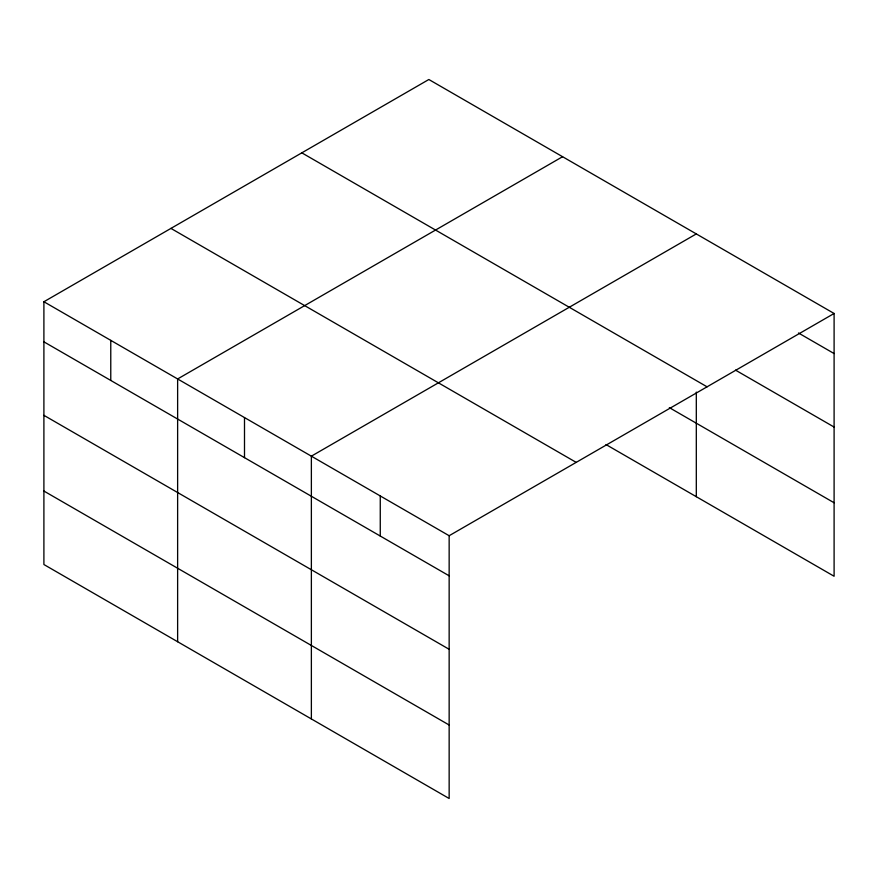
<?xml version="1.0" encoding="UTF-8"?>
<svg xmlns="http://www.w3.org/2000/svg" width="878" height="878" viewBox="0 0 878 878"><rect width="100%" height="100%" fill="white"/><g stroke="black" fill="none" stroke-linecap="round" stroke-linejoin="round"><path stroke-width="1.32" d="M43.9 301.747L449.152 535.723L449.152 798.497L43.9 564.521L43.9 301.747L428.848 79.503L834.1 313.479L834.1 576.253L605.985 444.553M562.578 156.712L177.63 378.956L177.63 641.741M696.309 233.921L311.372 456.165L311.372 718.95M449.152 535.723L834.1 313.479M798.464 332.992L834.1 353.56M735.512 370.132L834.1 427.048M301.812 152.838L707.064 386.814M669.332 407.633L834.1 502.765M170.936 228.401L576.188 462.377M43.9 341.838L449.152 575.814M43.9 415.327L449.152 649.292M43.9 491.043L449.152 725.009M696.309 392.115L696.309 496.707M380.262 495.949L380.262 536.03M244.501 417.566L244.501 457.657M110.771 340.357L110.771 380.437"/></g></svg>
